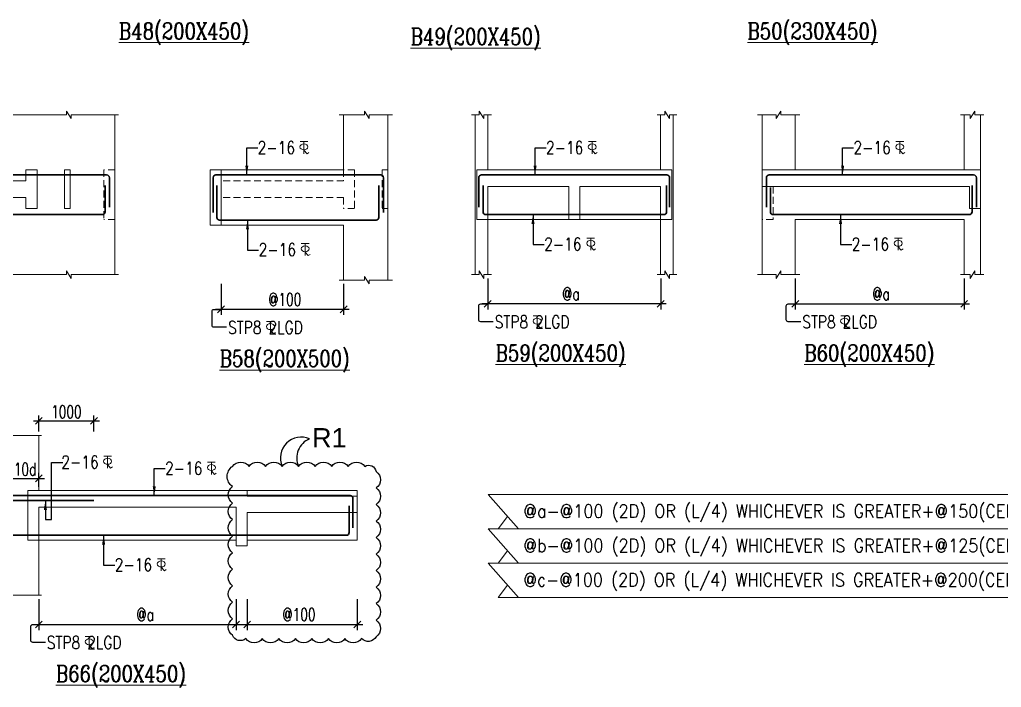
# Model space of a CAD drawing. Header units: millimetres. Extents: x 1255966 to 1543012, y 318612 to 465611.
# Drawn here: x 1510275 to 1528093, y 322862 to 334984 of the extents above; entities that cross this region are included whole.
import ezdxf

# ---------------------------------------------------------------- set-up
doc = ezdxf.new("R2010")
doc.units = ezdxf.units.MM
doc.header["$LTSCALE"] = 500
doc.header["$MEASUREMENT"] = 0
doc.header["$PDMODE"] = 34
doc.linetypes.add('HIDDEN', pattern=[0.375, 0.25, -0.125])
doc.layers.get('Defpoints').update_dxf_attribs({"lineweight": 0})
for name, color, linetype, lineweight in [('BEAM ELE', 2, 'Continuous', 15), ('CALL', 1, 'Continuous', 18), ('DIM', 1, 'Continuous', 20), ('TAXT', 3, 'Continuous', 15), ('TEXT', 7, 'Continuous', 13), ('TEXT2', 3, 'Continuous', 15), ('TOWER AREA BEAM..', 3, 'Continuous', 20)]:
    doc.layers.add(name, color=color, linetype=linetype, lineweight=lineweight)
for name, color, linetype in [('CLOUD', 95, 'Continuous'), ('D', 10, 'Continuous'), ('ST', 3, 'Continuous'), ('ST DIM.', 1, 'Continuous'), ('STEEL', 1, 'Continuous')]:
    doc.layers.add(name, color=color, linetype=linetype)
doc.styles.add('2MM', font='romans.shx', dxfattribs={"width": 0.7})
doc.styles.add('3mm', font='arial.ttf')
doc.styles.add('BHTESHT$0$HSCC2', font='romanc.shx')
doc.styles.add('haider', font='romans.shx')
doc.styles.add('S-T', font='romans.shx')
doc.dimstyles.new('SHUIB MOD.', dxfattribs={"dimtxt": 230, "dimasz": 130, "dimexe": 100, "dimexo": 70, "dimgap": 50, "dimtad": 2, "dimdec": 0, "dimzin": 4, "dimdsep": 46, "dimtxsty": '2MM', "dimblk": 'OBLIQUE', "dimcen": 0.09, "dimdle": 100, "dimclrd": 1, "dimclre": 1, "dimclrt": 3, "dimadec": 0, "dimazin": 0, "dimtfac": 1, "dimtdec": 0, "dimtix": 1, "dimtmove": 2, "dimatfit": 3, "dimfxl": 100, "dimtolj": 1, "dimlwd": -1, "dimarcsym": 0})

# ---------------------------------------------------------------- blocks, each defined once
blk = doc.blocks.new('_Oblique')
at = {"color": 0, "linetype": 'ByBlock', "lineweight": -2}
blk.add_line((-0.5, -0.5), (0.5, 0.5), dxfattribs=at)
blk = doc.blocks.new('A$C76682FD6')
at = {"layer": 'TEXT', "color": 3, "ltscale": 0.2}
for p, q in [((143, 219), (2, 219)), ((72, 0), (72, 219)), ((72, 63), (128, 0)), ((128, 0), (162, 21))]:
    blk.add_line(p, q, dxfattribs=at)
blk.add_ellipse((72, 124), major_axis=(72.3, 0), ratio=0.753223, dxfattribs=at)
blk = doc.blocks.new('*D528')
at = {"layer": 'Defpoints', "color": 0, "ltscale": 100, "transparency": 16777216}
for p in [(1510624, 324534, 6), (1514204, 324534, 6), (1514204, 324003)]:
    blk.add_point(p, dxfattribs=at)
at = {"layer": 'ST DIM.', "color": 1, "lineweight": -2, "ltscale": 100, "transparency": 16777216}
for p, q in [((1510624, 324464), (1510624, 323903)), ((1514204, 324464), (1514204, 323903))]:
    blk.add_line(p, q, dxfattribs=at)
at = {"layer": 'ST DIM.', "color": 1, "ltscale": 100, "transparency": 16777216}
blk.add_line((1510524, 324003), (1514304, 324003), dxfattribs=at)
at = {"layer": 'ST DIM.', "color": 1, "ltscale": 100, "transparency": 16777216, "xscale": 125, "yscale": 125, "zscale": 125, "rotation": 180}
blk.add_blockref('_Oblique', (1510624, 324003), dxfattribs=at)
at = {"layer": 'ST DIM.', "color": 1, "ltscale": 100, "transparency": 16777216, "xscale": 125, "yscale": 125, "zscale": 125}
blk.add_blockref('_Oblique', (1514204, 324003), dxfattribs=at)
at = {"layer": 'ST DIM.', "color": 3, "ltscale": 100, "transparency": 16777216, "insert": (1512553, 324184), "char_height": 230, "attachment_point": 5, "style": '2MM'}
blk.add_mtext('\\A1;@a', dxfattribs=at)
blk = doc.blocks.new('*D529')
at = {"layer": 'Defpoints', "color": 0, "ltscale": 100, "transparency": 16777216}
for p in [(1514404, 324534, 6), (1516404, 324534, 6), (1516404, 324003)]:
    blk.add_point(p, dxfattribs=at)
at = {"layer": 'ST DIM.', "color": 1, "lineweight": -2, "ltscale": 100, "transparency": 16777216}
for p, q in [((1514404, 324464), (1514404, 323903)), ((1516404, 324464), (1516404, 323903))]:
    blk.add_line(p, q, dxfattribs=at)
at = {"layer": 'ST DIM.', "color": 1, "ltscale": 100, "transparency": 16777216}
blk.add_line((1514304, 324003), (1516504, 324003), dxfattribs=at)
at = {"layer": 'ST DIM.', "color": 1, "ltscale": 100, "transparency": 16777216, "xscale": 125, "yscale": 125, "zscale": 125, "rotation": 180}
blk.add_blockref('_Oblique', (1514404, 324003), dxfattribs=at)
at = {"layer": 'ST DIM.', "color": 1, "ltscale": 100, "transparency": 16777216, "xscale": 125, "yscale": 125, "zscale": 125}
blk.add_blockref('_Oblique', (1516404, 324003), dxfattribs=at)
at = {"layer": 'ST DIM.', "color": 3, "ltscale": 100, "transparency": 16777216, "insert": (1515345, 324184), "char_height": 230, "attachment_point": 5, "style": '2MM'}
blk.add_mtext('\\A1;@100', dxfattribs=at)
blk = doc.blocks.new('*D530')
at = {"layer": 'Defpoints', "color": 0, "ltscale": 100, "transparency": 16777216}
for p in [(1510624, 326656), (1510624, 326434, -653837), (1509824, 326344)]:
    blk.add_point(p, dxfattribs=at)
at = {"layer": 'ST DIM.', "color": 1, "ltscale": 100, "transparency": 16777216}
blk.add_line((1509724, 326656), (1510724, 326656), dxfattribs=at)
at = {"layer": 'ST DIM.', "color": 1, "lineweight": -2, "ltscale": 100, "transparency": 16777216}
for p, q in [((1509824, 326414), (1509824, 326756)), ((1510624, 326504), (1510624, 326756))]:
    blk.add_line(p, q, dxfattribs=at)
at = {"layer": 'ST DIM.', "color": 1, "ltscale": 100, "transparency": 16777216, "xscale": 125, "yscale": 125, "zscale": 125, "rotation": 180}
blk.add_blockref('_Oblique', (1509824, 326656), dxfattribs=at)
at = {"layer": 'ST DIM.', "color": 1, "ltscale": 100, "transparency": 16777216, "xscale": 125, "yscale": 125, "zscale": 125}
blk.add_blockref('_Oblique', (1510624, 326656), dxfattribs=at)
at = {"layer": 'ST DIM.', "color": 3, "ltscale": 100, "transparency": 16777216, "insert": (1510160, 326821), "char_height": 230, "attachment_point": 5, "style": '2MM'}
blk.add_mtext('\\A1;Ld+10d', dxfattribs=at)
blk = doc.blocks.new('*D550')
at = {"layer": 'Defpoints', "color": 0, "ltscale": 100, "transparency": 16777216}
for p in [(1511624, 327700), (1510624, 327434), (1511624, 327434)]:
    blk.add_point(p, dxfattribs=at)
at = {"layer": 'ST DIM.', "color": 1, "ltscale": 100, "transparency": 16777216}
blk.add_line((1510524, 327700), (1511724, 327700), dxfattribs=at)
at = {"layer": 'ST DIM.', "color": 1, "lineweight": -2, "ltscale": 100, "transparency": 16777216}
for p, q in [((1510624, 327504), (1510624, 327800)), ((1511624, 327504), (1511624, 327800))]:
    blk.add_line(p, q, dxfattribs=at)
at = {"layer": 'ST DIM.', "color": 1, "ltscale": 100, "transparency": 16777216, "xscale": 125, "yscale": 125, "zscale": 125, "rotation": 180}
blk.add_blockref('_Oblique', (1510624, 327700), dxfattribs=at)
at = {"layer": 'ST DIM.', "color": 1, "ltscale": 100, "transparency": 16777216, "xscale": 125, "yscale": 125, "zscale": 125}
blk.add_blockref('_Oblique', (1511624, 327700), dxfattribs=at)
at = {"layer": 'ST DIM.', "color": 3, "ltscale": 100, "transparency": 16777216, "insert": (1511124, 327865), "char_height": 230, "attachment_point": 5, "style": '2MM'}
blk.add_mtext('\\A1;1000', dxfattribs=at)
blk = doc.blocks.new('*D629')
at = {"layer": 'Defpoints', "color": 0, "ltscale": 100, "transparency": 16777216}
for p in [(1524352, 330355, 6), (1527417, 330355, 6), (1527417, 329824)]:
    blk.add_point(p, dxfattribs=at)
at = {"layer": 'ST DIM.', "color": 1, "lineweight": -2, "ltscale": 100, "transparency": 16777216}
for p, q in [((1524352, 330285), (1524352, 329724)), ((1527417, 330285), (1527417, 329724))]:
    blk.add_line(p, q, dxfattribs=at)
at = {"layer": 'ST DIM.', "color": 1, "ltscale": 100, "transparency": 16777216}
blk.add_line((1524252, 329824), (1527517, 329824), dxfattribs=at)
at = {"layer": 'ST DIM.', "color": 1, "ltscale": 100, "transparency": 16777216, "xscale": 125, "yscale": 125, "zscale": 125, "rotation": 180}
blk.add_blockref('_Oblique', (1524352, 329824), dxfattribs=at)
at = {"layer": 'ST DIM.', "color": 1, "ltscale": 100, "transparency": 16777216, "xscale": 125, "yscale": 125, "zscale": 125}
blk.add_blockref('_Oblique', (1527417, 329824), dxfattribs=at)
at = {"layer": 'ST DIM.', "color": 3, "ltscale": 100, "transparency": 16777216, "insert": (1525908, 330005), "char_height": 230, "attachment_point": 5, "style": '2MM'}
blk.add_mtext('\\A1;@a', dxfattribs=at)
blk = doc.blocks.new('*D648')
at = {"layer": 'Defpoints', "color": 0, "ltscale": 100, "transparency": 16777216}
for p in [(1518770, 330355, 6), (1521910, 330355, 2803510), (1518770, 329824)]:
    blk.add_point(p, dxfattribs=at)
at = {"layer": 'ST DIM.', "color": 1, "lineweight": -2, "ltscale": 100, "transparency": 16777216}
for p, q in [((1518770, 330285), (1518770, 329724)), ((1521910, 330285), (1521910, 329724))]:
    blk.add_line(p, q, dxfattribs=at)
at = {"layer": 'ST DIM.', "color": 1, "ltscale": 100, "transparency": 16777216}
blk.add_line((1522010, 329824), (1518670, 329824), dxfattribs=at)
at = {"layer": 'ST DIM.', "color": 1, "ltscale": 100, "transparency": 16777216, "xscale": 125, "yscale": 125, "zscale": 125, "rotation": 180}
blk.add_blockref('_Oblique', (1518770, 329824), dxfattribs=at)
at = {"layer": 'ST DIM.', "color": 1, "ltscale": 100, "transparency": 16777216, "xscale": 125, "yscale": 125, "zscale": 125}
blk.add_blockref('_Oblique', (1521910, 329824), dxfattribs=at)
at = {"layer": 'ST DIM.', "color": 3, "ltscale": 100, "transparency": 16777216, "insert": (1520280, 330005), "char_height": 230, "attachment_point": 5, "style": '2MM'}
blk.add_mtext('\\A1;@a', dxfattribs=at)
blk = doc.blocks.new('*D651')
at = {"layer": 'Defpoints', "color": 0, "ltscale": 100, "transparency": 16777216}
for p in [(1513931, 330255, 6), (1516156, 330255, 6), (1513931, 329724)]:
    blk.add_point(p, dxfattribs=at)
at = {"layer": 'ST DIM.', "color": 1, "lineweight": -2, "ltscale": 100, "transparency": 16777216}
for p, q in [((1513931, 330185), (1513931, 329624)), ((1516156, 330185), (1516156, 329624))]:
    blk.add_line(p, q, dxfattribs=at)
at = {"layer": 'ST DIM.', "color": 1, "ltscale": 100, "transparency": 16777216}
blk.add_line((1516256, 329724), (1513831, 329724), dxfattribs=at)
at = {"layer": 'ST DIM.', "color": 1, "ltscale": 100, "transparency": 16777216, "xscale": 125, "yscale": 125, "zscale": 125, "rotation": 180}
blk.add_blockref('_Oblique', (1513931, 329724), dxfattribs=at)
at = {"layer": 'ST DIM.', "color": 1, "ltscale": 100, "transparency": 16777216, "xscale": 125, "yscale": 125, "zscale": 125}
blk.add_blockref('_Oblique', (1516156, 329724), dxfattribs=at)
at = {"layer": 'ST DIM.', "color": 3, "ltscale": 100, "transparency": 16777216, "insert": (1515087, 329905), "char_height": 230, "attachment_point": 5, "style": '2MM'}
blk.add_mtext('\\A1;@100', dxfattribs=at)

msp = doc.modelspace()

# ---------------------------------------------------------------- linework, layer by layer
at = {"layer": 'BEAM ELE', "color": 3}
for points in [[(1510093, 333254.6), (1511125.1, 333254.6), (1511125.1, 333323.3), (1511209.7, 333186.6), (1511209.7, 333254.6), (1512071.7, 333254.6)], [(1516072.8, 333254.6), (1516537.2, 333254.6), (1516537.2, 333323.3), (1516621.7, 333186.6), (1516621.7, 333254.6), (1517041, 333254.6)], [(1518477.8, 333254.6), (1518615.5, 333254.6), (1518615.5, 333323.3), (1518700.1, 333186.6), (1518700.1, 333254.6), (1518836.6, 333254.6)], [(1521846.8, 333254.6), (1521984.5, 333254.6), (1521984.5, 333323.3), (1522069.1, 333186.6), (1522069.1, 333254.6), (1522205.6, 333254.6)], [(1524435.3, 333254.6), (1524093.4, 333254.6), (1524093.4, 333323.3), (1524008.9, 333186.6), (1524008.9, 333254.6), (1523667.1, 333254.6)], [(1527774.9, 333254.6), (1527612.9, 333254.6), (1527612.9, 333323.3), (1527528.4, 333186.6), (1527528.4, 333254.6), (1527351, 333254.6)], [(1510093, 330354.6), (1511125.1, 330354.6), (1511125.1, 330423.3), (1511209.7, 330286.6), (1511209.7, 330354.6), (1512071.7, 330354.6)], [(1518477.8, 330354.6), (1518615.5, 330354.6), (1518615.5, 330423.3), (1518700.1, 330286.6), (1518700.1, 330354.6), (1518836.6, 330354.6)], [(1521846.8, 330354.6), (1521984.5, 330354.6), (1521984.5, 330423.3), (1522069.1, 330286.6), (1522069.1, 330354.6), (1522205.6, 330354.6)], [(1524435.3, 330354.6), (1524093.4, 330354.6), (1524093.4, 330423.3), (1524008.9, 330286.6), (1524008.9, 330354.6), (1523667.1, 330354.6)], [(1527774.9, 330354.6), (1527612.9, 330354.6), (1527612.9, 330423.3), (1527528.4, 330286.6), (1527528.4, 330354.6), (1527351, 330354.6)], [(1516072.8, 330254.6), (1516537.2, 330254.6), (1516537.2, 330323.3), (1516621.7, 330186.6), (1516621.7, 330254.6), (1517041, 330254.6)], [(1510671.3, 327433.7), (1509710, 327433.7), (1509710, 327502.3), (1509653.1, 327365.6), (1509653.1, 327433.7), (1508806.1, 327433.7)], [(1510671.3, 324533.7), (1509710, 324533.7), (1509710, 324602.3), (1509653.1, 324465.6), (1509653.1, 324533.7), (1508806.1, 324533.7)]]:
    msp.add_lwpolyline(points, dxfattribs=at)
at = {"layer": 'CALL', "color": 1, "ltscale": 0.25}
for p, q in [((1518781.3, 326361), (1538860.4, 326361)), ((1519332.3, 325737.6), (1518781.3, 326361)), ((1518960.6, 325737.6), (1519130.4, 325966.1)), ((1518781.3, 325737.6), (1538860.4, 325737.6)), ((1519332.3, 325114.2), (1518781.3, 325737.6)), ((1538681, 325737.6), (1518960.6, 325737.6)), ((1518960.6, 325114.2), (1519130.4, 325342.7)), ((1518781.3, 325114.2), (1538860.4, 325114.2)), ((1519332.3, 324490.8), (1518781.3, 325114.2)), ((1538681, 325114.2), (1518960.6, 325114.2)), ((1518960.6, 324490.8), (1519130.4, 324719.2)), ((1538681, 324490.8), (1518960.6, 324490.8))]:
    msp.add_line(p, q, dxfattribs=at)
at = {"layer": 'CLOUD', "color": 1}
msp.add_lwpolyline([(1514138.7, 326873.7, -0.5205671), (1514438.7, 326873.7, -0.5205671), (1514738.7, 326873.7, -0.5205671), (1515038.7, 326873.7, -0.5205671), (1515338.7, 326873.7, -0.5205671), (1515638.7, 326873.7, -0.5205671), (1515938.7, 326873.7, -0.5205671), (1516238.7, 326873.7, -0.5205671), (1516538.7, 326873.7, -0.5205671), (1516746.5, 326781.4, -0.5205671), (1516746.5, 326481.4, -0.5205671), (1516746.5, 326181.4, -0.5205671), (1516746.5, 325881.4, -0.5205671), (1516746.5, 325581.4, -0.5205671), (1516746.5, 325281.4, -0.5205671), (1516746.5, 324981.4, -0.5205671), (1516746.5, 324681.4, -0.5205671), (1516746.5, 324381.4, -0.5205671), (1516746.5, 324081.4, -0.5205671), (1516746.5, 323781.4, -0.5205671), (1516479.9, 323748, -0.5205671), (1516179.9, 323748, -0.5205671), (1515879.9, 323748, -0.5205671), (1515579.9, 323748, -0.5205671), (1515279.9, 323748, -0.5205671), (1514979.9, 323748, -0.5205671), (1514679.9, 323748, -0.5205671), (1514379.9, 323748, -0.5205671), (1514138.7, 323806.8, -0.5205671), (1514138.7, 324106.8, -0.5205671), (1514138.7, 324406.8, -0.5205671), (1514138.7, 324706.8, -0.5205671), (1514138.7, 325006.8, -0.5205671), (1514138.7, 325306.8, -0.5205671), (1514138.7, 325606.8, -0.5205671), (1514138.7, 325906.8, -0.5205671), (1514138.7, 326206.8, -0.5205671), (1514138.7, 326506.8, -0.5205671)], format="xyb", close=True, dxfattribs=at)
at = {"layer": 'CLOUD', "color": 1, "ltscale": 10}
for centre, radius, start, end in [((1515387.6, 327025.3), 380.4, 66.60145, 203.48553), ((1515681.6, 327027), 375.6, 112.36271, 204.10067)]:
    msp.add_arc(centre, radius, start, end, dxfattribs=at)
at = {"layer": 'ST DIM.'}
for points in [[(1518871.8, 329498.9), (1518643.4, 329498.9, -0.4142136), (1518607.6, 329534.7), (1518607.6, 329788.3, -0.4142136), (1518643.4, 329824.1), (1518770.5, 329824.1)], [(1524453.5, 329498.9), (1524225.2, 329498.9, -0.4142136), (1524189.4, 329534.7), (1524189.4, 329788.3, -0.4142136), (1524225.2, 329824.1), (1524352.3, 329824.1)], [(1514032.2, 329398.9), (1513803.8, 329398.9, -0.4142136), (1513768, 329434.7), (1513768, 329688.3, -0.4142136), (1513803.8, 329724.1), (1513930.9, 329724.1)], [(1510742.9, 323678), (1510514.5, 323678, -0.4142136), (1510478.7, 323713.8), (1510478.7, 323967.4, -0.4142136), (1510514.5, 324003.1), (1514990.1, 324003.1)]]:
    msp.add_lwpolyline(points, format="xyb", dxfattribs=at)
at = {"layer": 'STEEL', "color": 4, "lineweight": 30, "ltscale": 10}
for p, q in [((1504312.5, 332164.6), (1511854.8, 332164.6)), ((1516828.9, 332164.6), (1513837.8, 332164.6)), ((1522022.2, 332164.6), (1518657.7, 332164.6)), ((1523879.4, 332164.6), (1527590, 332164.6)), ((1511826.5, 331494.6), (1511826.5, 331975.7)), ((1511904.6, 331580.9), (1511904.6, 332114.6)), ((1513788, 331480.9), (1513788, 332114.6)), ((1513853.6, 331394.6), (1513853.6, 331975.7)), ((1516795.3, 331394.6), (1516795.3, 331975.7)), ((1516878.9, 331480.9), (1516878.9, 332114.6)), ((1518607.9, 331580.9), (1518607.9, 332114.6)), ((1518686, 331494.6), (1518686, 331975.7)), ((1522016.5, 331494.6), (1522016.5, 331975.7)), ((1522072.2, 331580.9), (1522072.2, 332114.6)), ((1523829.4, 331580.9), (1523829.4, 332114.6)), ((1527561.7, 331494.6), (1527561.7, 331975.7)), ((1527639.8, 331580.9), (1527639.8, 332114.6)), ((1523900.4, 331494.6), (1523900.4, 331939.2)), ((1504380.5, 331444.6), (1511776.5, 331444.6)), ((1521966.5, 331444.6), (1518736, 331444.6)), ((1523950.4, 331444.6), (1527511.7, 331444.6)), ((1516745.3, 331344.6), (1513903.6, 331344.6)), ((1509823.8, 326343.7), (1516274.6, 326343.7)), ((1511623.8, 326253.7), (1509823.8, 326253.7)), ((1516324.5, 325759.9), (1516324.5, 326293.7)), ((1516256.5, 325673.7), (1516256.5, 326154.7)), ((1509823.8, 325623.7), (1516206.5, 325623.7))]:
    msp.add_line(p, q, dxfattribs=at)
for centre, start, end in [((1511854.6, 332114.6), 0, 90), ((1513838, 332114.6), 90, 180), ((1516828.9, 332114.6), 0, 90), ((1518657.9, 332114.6), 90, 180), ((1522022.2, 332114.6), 0, 90), ((1523879.4, 332114.6), 90, 180), ((1527589.8, 332114.6), 0, 90), ((1511776.5, 331494.6), 270, 0), ((1518736, 331494.6), 180, 270), ((1521966.5, 331494.6), 270, 0), ((1523950.4, 331494.6), 180, 270), ((1527511.7, 331494.6), 270, 0), ((1513903.6, 331394.6), 180, 270), ((1516745.3, 331394.6), 270, 0), ((1516274.5, 326293.7), 0, 90), ((1516206.5, 325673.7), 270, 0)]:
    msp.add_arc(centre, 50, start, end, dxfattribs=at)
at = {"layer": 'TOWER AREA BEAM..'}
for p, q in [((1512005.7, 333254.6), (1512005.7, 330354.6)), ((1516155.9, 333254.6), (1516155.9, 332254.6)), ((1516955.9, 333254.6), (1516955.9, 330254.6)), ((1518540.5, 333254.6), (1518540.5, 332254.6)), ((1518770.5, 333254.6), (1518770.5, 332254.6)), ((1521909.5, 333254.6), (1521909.5, 332254.6)), ((1522139.5, 333254.6), (1522139.5, 330354.6)), ((1523752.3, 333254.6), (1523752.3, 330354.6)), ((1524352.3, 333254.6), (1524352.3, 332254.6)), ((1527417.1, 333254.6), (1527417.1, 332254.6)), ((1527712.3, 333254.6), (1527712.3, 332254.6)), ((1510590.8, 332254.6), (1510390.8, 332254.6)), ((1510390.8, 332254.6), (1510390.8, 332054.6)), ((1510590.8, 332254.6), (1510590.8, 331554.6)), ((1511190.8, 332254.6), (1511090.8, 332254.6)), ((1511090.8, 332254.6), (1511090.8, 331554.6)), ((1511190.8, 332254.6), (1511190.8, 331554.6)), ((1516155.9, 332254.6), (1513730.9, 332254.6)), ((1513730.9, 332254.6), (1513730.9, 331254.6)), ((1513930.9, 332254.6), (1513930.9, 331254.6)), ((1518540.5, 332254.6), (1518540.5, 330354.6)), ((1518570.5, 332254.6), (1518570.5, 331354.6)), ((1518770.5, 332254.6), (1518570.5, 332254.6)), ((1521909.5, 332254.6), (1518770.5, 332254.6)), ((1521909.5, 332254.6), (1522109.5, 332254.6)), ((1522109.5, 332254.6), (1522109.5, 331354.6)), ((1523752.3, 332254.6), (1527712.3, 332254.6)), ((1527712.3, 332254.6), (1527712.3, 330354.6)), ((1508165.8, 332054.6), (1510390.8, 332054.6)), ((1518770.5, 331954.6), (1518770.5, 331354.6)), ((1520240, 331954.6), (1518770.5, 331954.6)), ((1520240, 331954.6), (1520240, 331354.6)), ((1521909.5, 331954.6), (1520440, 331954.6)), ((1520440, 331954.6), (1520440, 331354.6)), ((1521909.5, 331954.6), (1521909.5, 331354.6)), ((1523752.3, 331954.6), (1527512.3, 331954.6)), ((1527512.3, 331954.6), (1527512.3, 331554.6)), ((1508165.8, 331754.6), (1510390.8, 331754.6)), ((1510390.8, 331754.6), (1510390.8, 331554.6)), ((1510590.8, 331554.6), (1510390.8, 331554.6)), ((1511190.8, 331554.6), (1511090.8, 331554.6)), ((1527512.3, 331554.6), (1527712.3, 331554.6)), ((1516155.9, 331254.6), (1513730.9, 331254.6)), ((1516155.9, 331254.6), (1516155.9, 330254.6)), ((1518770.5, 331354.6), (1518570.5, 331354.6)), ((1518770.5, 331354.6), (1518770.5, 330354.6)), ((1521909.5, 331354.6), (1518770.5, 331354.6)), ((1521909.5, 331354.6), (1521909.5, 330354.6)), ((1521909.5, 331354.6), (1522109.5, 331354.6)), ((1524352.3, 331354.6), (1524352.3, 330354.6)), ((1524352.3, 331354.6), (1527417.1, 331354.6)), ((1527417.1, 331354.6), (1527417.1, 330354.6)), ((1510623.8, 327433.7), (1510623.8, 326433.7)), ((1510423.8, 326433.7), (1516403.8, 326433.7)), ((1510423.8, 326433.7), (1510423.8, 325533.7)), ((1514403.8, 326333.7), (1514403.8, 326433.7)), ((1516403.8, 325533.7), (1516403.8, 326433.7)), ((1514403.8, 326333.7), (1516403.8, 326333.7)), ((1510623.8, 326133.7), (1510623.8, 325533.7)), ((1510623.8, 326133.7), (1514203.8, 326133.7)), ((1514203.8, 326133.7), (1514203.8, 325433.7)), ((1514403.8, 326033.7), (1516403.8, 326033.7)), ((1514403.8, 325433.7), (1514403.8, 326033.7)), ((1510423.8, 325533.7), (1514203.8, 325533.7)), ((1510623.8, 325533.7), (1510623.8, 324533.7)), ((1514403.8, 325533.7), (1516403.8, 325533.7)), ((1514203.8, 325433.7), (1514403.8, 325433.7))]:
    msp.add_line(p, q, dxfattribs=at)
at = {"layer": 'TOWER AREA BEAM..', "linetype": 'HIDDEN'}
for p, q in [((1512005.7, 332254.6), (1511805.7, 332254.6)), ((1511805.7, 332254.6), (1511805.7, 331354.6)), ((1516155.9, 332254.6), (1516155.9, 332054.6)), ((1516355.9, 332254.6), (1516155.9, 332254.6)), ((1516355.9, 332254.6), (1516355.9, 331554.6)), ((1516855.9, 332254.6), (1516855.9, 331554.6)), ((1516955.9, 332254.6), (1516855.9, 332254.6)), ((1516155.9, 332054.6), (1513930.9, 332054.6)), ((1523952.3, 331954.6), (1523952.3, 331354.6)), ((1516155.9, 331754.6), (1513930.9, 331754.6)), ((1516155.9, 331754.6), (1516155.9, 331554.6)), ((1516355.9, 331554.6), (1516155.9, 331554.6)), ((1516955.9, 331554.6), (1516855.9, 331554.6)), ((1512005.7, 331354.6), (1511805.7, 331354.6)), ((1523952.3, 331354.6), (1523752.3, 331354.6))]:
    msp.add_line(p, q, dxfattribs=at)

# ---------------------------------------------------------------- block references
at = {"layer": 'DIM', "lineweight": 0}
for p in [(1515363.1, 332550.2), (1520595.3, 332550.2), (1526177.1, 332550.2), (1515385.7, 330699.3), (1520567.5, 330799.3), (1526149.3, 330799.3), (1514754.6, 329286.2), (1519594.2, 329386.2), (1525176, 329386.2), (1511799.5, 326842.4), (1513683, 326729.2), (1512774.5, 324978.3), (1511465.3, 323565.3)]:
    msp.add_blockref('A$C76682FD6', p, dxfattribs=at)

# ---------------------------------------------------------------- texts
at = {"layer": 'CLOUD', "color": 1, "linetype": 'Continuous', "style": '3mm'}
msp.add_text('R1', height=350, dxfattribs=at).set_placement((1515583.4, 327218.2))
at = {"layer": 'ST', "style": 'S-T', "width": 0.9}
for s, p in [('@a-@100 (2D) OR (L/4) WHICHEVER IS GREATER+@150(CENTER)+@100 (2D) OR (L/4) WHICHEVER IS GREATER', (1519419.4, 325942.7)), ('@b-@100 (2D) OR (L/4) WHICHEVER IS GREATER+@125(CENTER)+@100 (2D) OR (L/4) WHICHEVER IS GREATER', (1519419.4, 325319.2)), ('@c-@100 (2D) OR (L/4) WHICHEVER IS GREATER+@200(CENTER)+@100 (2D) OR (L/4) WHICHEVER IS GREATER', (1519419.4, 324695.8))]:
    msp.add_text(s, height=236.772, dxfattribs=at).set_placement(p)
at = {"layer": 'TAXT', "style": 'BHTESHT$0$HSCC2', "width": 0.8}
for s, p in [('%%UB48(200X450)', (1512076.2, 334626.9)), ('%%UB50(230X450)', (1523484.3, 334626.9)), ('%%UB49(200X450)', (1517370.8, 334526.9)), ('%%UB59(200X450)', (1518912.7, 328782.8)), ('%%UB60(200X450)', (1524515.8, 328782.8)), ('%%UB58(200X500)', (1513904.2, 328682.8)), ('%%UB66(200X450)', (1510933, 322961.8))]:
    msp.add_text(s, height=300, dxfattribs=at).set_placement(p)
at = {"layer": 'TEXT2', "color": 3, "style": 'haider', "width": 0.8}
for s, p in [('2-16', (1514595.1, 332545)), ('2-16', (1519827.3, 332545)), ('2-16', (1525409.1, 332545)), ('2-16', (1514613.3, 330694.1)), ('2-16', (1519795.2, 330794.1)), ('2-16', (1525376.9, 330794.1)), ('STP8 2LGD', (1514058, 329281.1)), ('STP8 2LGD', (1518897.6, 329381.1)), ('STP8 2LGD', (1524479.3, 329381.1)), ('2-16', (1511031.5, 326837.2)), ('2-16', (1512915, 326724)), ('2-16', (1512002.2, 324973.2)), ('STP8 2LGD', (1510768.7, 323560.1))]:
    msp.add_text(s, height=230, dxfattribs=at).set_placement(p)

# ---------------------------------------------------------------- dimensions: what is measured, and where the dimension line sits
at = {"layer": 'ST DIM.', "ltscale": 100}
for base, p1, p2, text, picture, middle in [((1518770.5, 329824.1, -594801), (1521909.5, 330354.6, 2208709.1), (1518770.5, 330354.6, -594794.7), '@a', '*D648', (1520279.7, 330004.5, -594801)), ((1513930.9, 329724.1, -6.3), (1516155.9, 330254.6), (1513930.9, 330254.6), '@100', '*D651', (1515087.2, 329904.5, -6.3))]:
    dim = msp.add_linear_dim(base=base, p1=p1, p2=p2, angle=180, text=text, dimstyle='SHUIB MOD.', override={"dimasz": 125}, dxfattribs=at)
    dim.commit()
    dim.dimension.update_dxf_attribs({"geometry": picture, "text_midpoint": middle, "dimtype": 160})
for base, p1, p2, text, picture, middle in [((1527417.1, 329824.1, 2208702.9), (1524352.3, 330354.6, 2208709.2), (1527417.1, 330354.6, 2208709.2), '@a', '*D629', (1525907.9, 330004.5, 2208702.9)), ((1510623.8, 326655.9, 540723.2), (1509823.8, 326343.7, 540723.2), (1510623.8, 326433.7, -113113.9), 'Ld+10d', '*D530', (1510160.1, 326820.9, 540723.2)), ((1514203.8, 324003.1, -113120.2), (1510623.8, 324533.7, -113113.9), (1514203.8, 324533.7, -113113.9), '@a', '*D528', (1512552.7, 324183.6, -113120.2)), ((1516403.8, 324003.1, -113120.2), (1514403.8, 324533.7, -113113.9), (1516403.8, 324533.7, -113113.9), '@100', '*D529', (1515344.6, 324183.6, -113120.2))]:
    dim = msp.add_linear_dim(base=base, p1=p1, p2=p2, text=text, dimstyle='SHUIB MOD.', override={"dimasz": 125}, dxfattribs=at)
    dim.commit()
    dim.dimension.update_dxf_attribs({"geometry": picture, "text_midpoint": middle, "dimtype": 160})
dim = msp.add_linear_dim(base=(1511623.8, 327699.6, -113113.9), p1=(1510623.8, 327433.7, -113113.9), p2=(1511623.8, 327433.7, -113113.9), dimstyle='SHUIB MOD.', override={"dimasz": 125}, dxfattribs=at)
dim.commit()
dim.dimension.update_dxf_attribs({"geometry": '*D550', "text_midpoint": (1511123.8, 327864.6, -113113.9)})

# ---------------------------------------------------------------- leaders
at = {"layer": 'D', "linetype": 'Continuous'}
for points in [[(1514398.4, 332164.6), (1514398.4, 332654.6), (1514598.4, 332654.6)], [(1519630.6, 332164.6), (1519630.6, 332654.6), (1519830.6, 332654.6)], [(1525212.4, 332164.6), (1525212.4, 332654.6), (1525412.4, 332654.6)], [(1519592.8, 331444.6), (1519592.8, 330901.9), (1519794.8, 330901.9)], [(1525174.5, 331444.6), (1525174.5, 330901.9), (1525376.6, 330901.9)], [(1514410.9, 331344.6), (1514410.9, 330801.9), (1514612.9, 330801.9)], [(1510742.9, 326253.7), (1510742.9, 325911.3), (1510854, 325911.3), (1510854, 326946.8), (1511058.5, 326946.8)], [(1512718.3, 326343.7), (1512718.3, 326833.7), (1512918.3, 326833.7)], [(1511799.8, 325623.7), (1511799.8, 325080.9), (1512001.8, 325080.9)]]:
    msp.add_leader(points, dimstyle='SHUIB MOD.', override={"dimasz": 170, "dimtad": 0}, dxfattribs=at)

doc.saveas('drawing.dxf')
